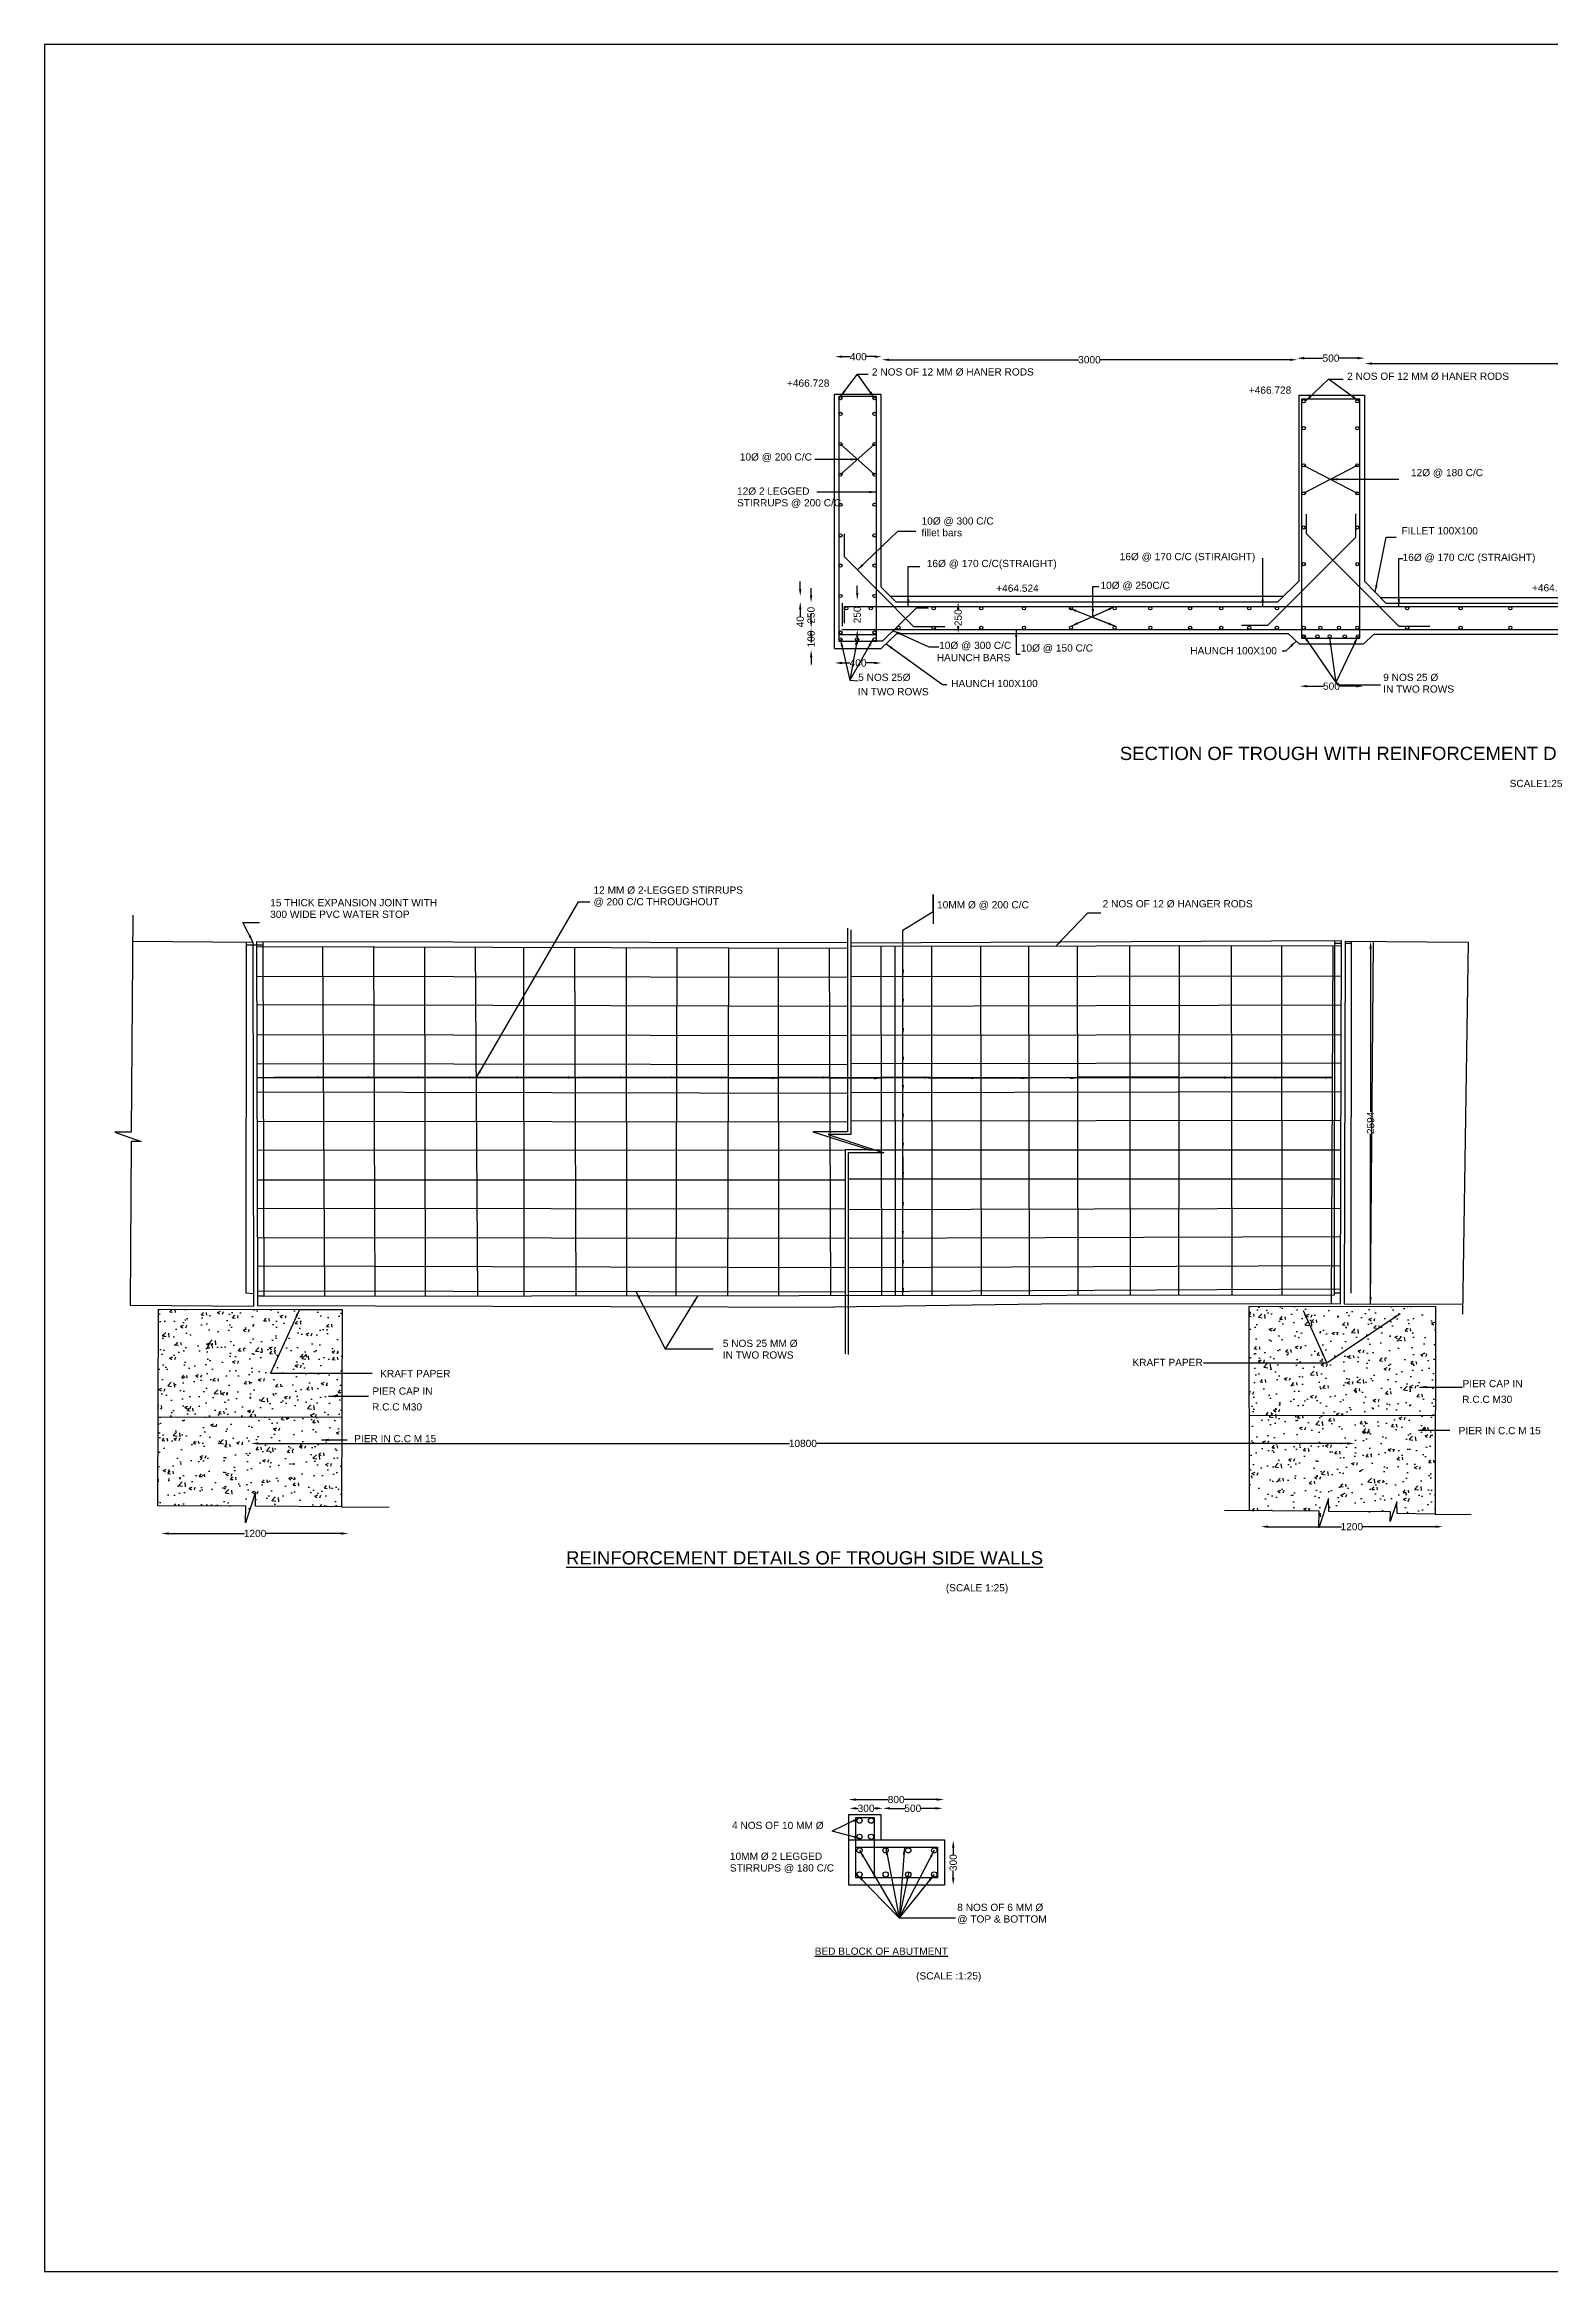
# Model space of a CAD drawing. Header units: millimetres. Extents: x 2517105 to 2675235, y 44338908 to 44431178.
# Drawn here: x 2517105 to 2579494, y 44338908 to 44431178 of the extents above; entities that cross this region are included whole.
import ezdxf

# ---------------------------------------------------------------- set-up
doc = ezdxf.new("R2010")
doc.units = ezdxf.units.MM
doc.header["$MEASUREMENT"] = 0
for name, color, linetype in [('DIMENSION', 7, 'Continuous'), ('DRAWING', 2, 'Continuous'), ('TEXT', 7, 'Continuous')]:
    doc.layers.add(name, color=color, linetype=linetype)
doc.styles.get("Standard").update_dxf_attribs({"font": 'arial.ttf', "height": 300})
doc.dimstyles.get("Standard").update_dxf_attribs({"dimtxt": 300, "dimasz": 300, "dimexe": 0.18, "dimexo": 0.0625, "dimgap": 0.09, "dimtad": 0, "dimdec": 0, "dimzin": 0, "dimdsep": 46, "dimtxsty": 'Standard', "dimcen": 0.09, "dimse1": 1, "dimse2": 1, "dimadec": 0, "dimazin": 0, "dimtfac": 1, "dimtdec": 0, "dimtofl": 0, "dimtmove": 0, "dimatfit": 3, "dimfxl": 1, "dimtolj": 1, "dimtzin": 0, "dimarcsym": 0})
pattern_1 = [(49.6373946, (-7756472.2, -116157784.4), (1297.620561, -121.8068394), [135.76302, -1493.393216]), (354.6373946, (-7756472.2, -116157784.4), (-242.541938, 1363.160592), [108.610416, -1194.714573]), (100.0887946, (-7756364.1, -116157794.5), (1055.079582, 1241.35292), [115.380809, -1269.188938]), (45.8215946, (-7756470, -116157422.3), (1929.95671, -311.838349), [203.64453, -2240.089824]), (96.2729946, (-7756309, -116157448.3), (1703.02726, 1752.57974), [173.071219, -1903.783102]), (350.8215946, (-7756470, -116157422.3), (1703.02589, 1752.58107), [162.915624, -1792.07186]), (20.6373946, (-7756289.5, -116157514), (1075.871387, -735.6335935), [135.76302, -1493.393216]), (325.6373946, (-7756289.5, -116157514), (448.741411, 1309.833783), [108.610416, -1194.714573]), (71.0887946, (-7756199.8, -116157575.3), (1524.613233, 574.198996), [115.380809, -1269.188938]), (37.1373946, (-7756472.2, -116157784.35), (25.8246048, 602.4442947), [0, -1180.233184, 0, -1212.8163088, 0, -1199.240007]), (7.1373946, (-7756472.2, -116157784.35), (480.7103327, 710.9256723), [0, -691.4863134, 0, -1153.0805802, 0, -457.0688328]), (327.1373946, (-7756875.88, -116157781.8), (966.033541, -46.9428287), [0, -452.5433988, 0, -1411.9354043, 0, -1873.529671]), (317.1373946, (-7757056.9, -116157780.65), (1056.793856, 174.522848), [0, -588.3064184, 0, -937.6699223, 0, -1330.4775925])]

# ---------------------------------------------------------------- blocks, each defined once
blk = doc.blocks.new('*D53')
at = {"layer": 'Defpoints', "color": 0, "transparency": 16777216}
for p in [(2549848, 44418245), (2549848, 44418229), (2551792, 44418229)]:
    blk.add_point(p, dxfattribs=at)
at = {"layer": 'DIMENSION', "color": 0, "lineweight": -2, "transparency": 16777216}
for p, q in [((2550148, 44418245), (2550483, 44418245)), ((2551492, 44418245), (2551157, 44418245))]:
    blk.add_line(p, q, dxfattribs=at)
at = {"layer": 'DIMENSION', "color": 0, "transparency": 16777216}
for points in [[(2550148, 44418295), (2550148, 44418195), (2549848, 44418245)], [(2551492, 44418295), (2551492, 44418195), (2551792, 44418245)]]:
    blk.add_solid(points, dxfattribs=at)
at = {"layer": 'DIMENSION', "color": 0, "transparency": 16777216, "insert": (2550820, 44418245), "char_height": 300, "attachment_point": 5}
blk.add_mtext('\\A1;400', dxfattribs=at)
blk = doc.blocks.new('*D54')
at = {"layer": 'Defpoints', "color": 0, "transparency": 16777216}
for p in [(2551792, 44418229), (2568998, 44418229), (2568998, 44418117)]:
    blk.add_point(p, dxfattribs=at)
at = {"layer": 'DIMENSION', "color": 0, "lineweight": -2, "transparency": 16777216}
for p, q in [((2552092, 44418117), (2559948, 44418117)), ((2568698, 44418117), (2560842, 44418117))]:
    blk.add_line(p, q, dxfattribs=at)
at = {"layer": 'DIMENSION', "color": 0, "transparency": 16777216}
for points in [[(2552092, 44418167), (2552092, 44418067), (2551792, 44418117)], [(2568698, 44418167), (2568698, 44418067), (2568998, 44418117)]]:
    blk.add_solid(points, dxfattribs=at)
at = {"layer": 'DIMENSION', "color": 0, "transparency": 16777216, "insert": (2560395, 44418117), "char_height": 300, "attachment_point": 5}
blk.add_mtext('\\A1;3000', dxfattribs=at)
blk = doc.blocks.new('*D55')
at = {"layer": 'Defpoints', "color": 0, "transparency": 16777216}
for p in [(2568998, 44418117), (2571803, 44418183), (2571803, 44418117)]:
    blk.add_point(p, dxfattribs=at)
at = {"layer": 'DIMENSION', "color": 0, "lineweight": -2, "transparency": 16777216}
for p, q in [((2569298, 44418183), (2570070, 44418183)), ((2571503, 44418183), (2570732, 44418183))]:
    blk.add_line(p, q, dxfattribs=at)
at = {"layer": 'DIMENSION', "color": 0, "transparency": 16777216}
for points in [[(2569298, 44418233), (2569298, 44418133), (2568998, 44418183)], [(2571503, 44418233), (2571503, 44418133), (2571803, 44418183)]]:
    blk.add_solid(points, dxfattribs=at)
at = {"layer": 'DIMENSION', "color": 0, "transparency": 16777216, "insert": (2570401, 44418183), "char_height": 300, "attachment_point": 5}
blk.add_mtext('\\A1;500', dxfattribs=at)
blk = doc.blocks.new('*D56')
at = {"layer": 'Defpoints', "color": 0, "transparency": 16777216}
for p in [(2571803, 44418183), (2590471, 44417972), (2590471, 44417959)]:
    blk.add_point(p, dxfattribs=at)
at = {"layer": 'DIMENSION', "color": 0, "lineweight": -2, "transparency": 16777216}
for p, q in [((2572103, 44417959), (2580690, 44417959)), ((2590171, 44417959), (2581585, 44417959))]:
    blk.add_line(p, q, dxfattribs=at)
at = {"layer": 'DIMENSION', "color": 0, "transparency": 16777216}
for points in [[(2572103, 44418009), (2572103, 44417909), (2571803, 44417959)], [(2590171, 44418009), (2590171, 44417909), (2590471, 44417959)]]:
    blk.add_solid(points, dxfattribs=at)
at = {"layer": 'DIMENSION', "color": 0, "transparency": 16777216, "insert": (2581137, 44417959), "char_height": 300, "attachment_point": 5}
blk.add_mtext('\\A1;3000', dxfattribs=at)
blk = doc.blocks.new('*D62')
at = {"layer": 'Defpoints', "color": 0, "transparency": 16777216}
for p in [(2571733, 44404591), (2569108, 44404459), (2571733, 44404459)]:
    blk.add_point(p, dxfattribs=at)
at = {"layer": 'DIMENSION', "color": 0, "lineweight": -2, "transparency": 16777216}
for p, q in [((2569408, 44404591), (2570090, 44404591)), ((2571433, 44404591), (2570752, 44404591))]:
    blk.add_line(p, q, dxfattribs=at)
at = {"layer": 'DIMENSION', "color": 0, "transparency": 16777216}
for points in [[(2569408, 44404641), (2569408, 44404541), (2569108, 44404591)], [(2571433, 44404641), (2571433, 44404541), (2571733, 44404591)]]:
    blk.add_solid(points, dxfattribs=at)
at = {"layer": 'DIMENSION', "color": 0, "transparency": 16777216, "insert": (2570421, 44404591), "char_height": 300, "attachment_point": 5}
blk.add_mtext('\\A1;500', dxfattribs=at)
blk = doc.blocks.new('*D63')
at = {"layer": 'Defpoints', "color": 0, "transparency": 16777216}
for p in [(2554956, 44408082), (2554956, 44408082), (2554956, 44406775)]:
    blk.add_point(p, dxfattribs=at)
at = {"layer": 'DIMENSION', "color": 0, "lineweight": -2, "transparency": 16777216}
for p, q in [((2554956, 44407782), (2554956, 44407762)), ((2554956, 44407075), (2554956, 44407095))]:
    blk.add_line(p, q, dxfattribs=at)
at = {"layer": 'DIMENSION', "color": 0, "transparency": 16777216}
for points in [[(2554906, 44407782), (2555006, 44407782), (2554956, 44408082)], [(2554906, 44407075), (2555006, 44407075), (2554956, 44406775)]]:
    blk.add_solid(points, dxfattribs=at)
at = {"layer": 'DIMENSION', "color": 0, "transparency": 16777216, "insert": (2554956, 44407429), "char_height": 300, "attachment_point": 5, "rotation": 90}
blk.add_mtext('\\A1;250', dxfattribs=at)
blk = doc.blocks.new('*D64')
at = {"layer": 'Defpoints', "color": 0, "transparency": 16777216}
for p in [(2549844, 44405553), (2549844, 44405547), (2551776, 44405547)]:
    blk.add_point(p, dxfattribs=at)
at = {"layer": 'DIMENSION', "color": 0, "lineweight": -2, "transparency": 16777216}
for p, q in [((2550144, 44405553), (2550473, 44405553)), ((2551476, 44405553), (2551147, 44405553))]:
    blk.add_line(p, q, dxfattribs=at)
at = {"layer": 'DIMENSION', "color": 0, "transparency": 16777216}
for points in [[(2550144, 44405603), (2550144, 44405503), (2549844, 44405553)], [(2551476, 44405603), (2551476, 44405503), (2551776, 44405553)]]:
    blk.add_solid(points, dxfattribs=at)
at = {"layer": 'DIMENSION', "color": 0, "transparency": 16777216, "insert": (2550810, 44405553), "char_height": 300, "attachment_point": 5}
blk.add_mtext('\\A1;400', dxfattribs=at)
blk = doc.blocks.new('*D65')
at = {"layer": 'Defpoints', "color": 0, "transparency": 16777216}
for p in [(2550774, 44408155), (2550790, 44408155), (2550790, 44406940)]:
    blk.add_point(p, dxfattribs=at)
at = {"layer": 'DIMENSION', "color": 0, "lineweight": -2, "transparency": 16777216}
for p, q in [((2550774, 44408455), (2550774, 44408755)), ((2550774, 44406640), (2550774, 44406340))]:
    blk.add_line(p, q, dxfattribs=at)
at = {"layer": 'DIMENSION', "color": 0, "transparency": 16777216}
for points in [[(2550724, 44408455), (2550824, 44408455), (2550774, 44408155)], [(2550724, 44406640), (2550824, 44406640), (2550774, 44406940)]]:
    blk.add_solid(points, dxfattribs=at)
at = {"layer": 'DIMENSION', "color": 0, "transparency": 16777216, "insert": (2550774, 44407548), "char_height": 300, "attachment_point": 5, "rotation": 90}
blk.add_mtext('\\A1;250', dxfattribs=at)
blk = doc.blocks.new('*D66')
at = {"layer": 'Defpoints', "color": 0, "transparency": 16777216}
for p in [(2548865, 44407004), (2548865, 44406090), (2548865, 44406090)]:
    blk.add_point(p, dxfattribs=at)
at = {"layer": 'DIMENSION', "color": 0, "lineweight": -2, "transparency": 16777216}
for p, q in [((2548865, 44407304), (2548865, 44407604)), ((2548865, 44405790), (2548865, 44405490))]:
    blk.add_line(p, q, dxfattribs=at)
at = {"layer": 'DIMENSION', "color": 0, "transparency": 16777216}
for points in [[(2548815, 44407304), (2548915, 44407304), (2548865, 44407004)], [(2548815, 44405790), (2548915, 44405790), (2548865, 44406090)]]:
    blk.add_solid(points, dxfattribs=at)
at = {"layer": 'DIMENSION', "color": 0, "transparency": 16777216, "insert": (2548865, 44406547), "char_height": 300, "attachment_point": 5, "rotation": 90}
blk.add_mtext('\\A1;100', dxfattribs=at)
blk = doc.blocks.new('*D67')
at = {"layer": 'Defpoints', "color": 0, "transparency": 16777216}
for p in [(2548861, 44408060), (2548865, 44408060), (2548865, 44407004)]:
    blk.add_point(p, dxfattribs=at)
at = {"layer": 'DIMENSION', "color": 0, "lineweight": -2, "transparency": 16777216}
for p, q in [((2548861, 44408360), (2548861, 44408660)), ((2548861, 44406704), (2548861, 44406404))]:
    blk.add_line(p, q, dxfattribs=at)
at = {"layer": 'DIMENSION', "color": 0, "transparency": 16777216}
for points in [[(2548811, 44408360), (2548911, 44408360), (2548861, 44408060)], [(2548811, 44406704), (2548911, 44406704), (2548861, 44407004)]]:
    blk.add_solid(points, dxfattribs=at)
at = {"layer": 'DIMENSION', "color": 0, "transparency": 16777216, "insert": (2548861, 44407532), "char_height": 300, "attachment_point": 5, "rotation": 90}
blk.add_mtext('\\A1;250', dxfattribs=at)
blk = doc.blocks.new('*D68')
at = {"layer": 'Defpoints', "color": 0, "transparency": 16777216}
for p in [(2548413, 44408324), (2548413, 44408083), (2548413, 44408083)]:
    blk.add_point(p, dxfattribs=at)
at = {"layer": 'DIMENSION', "color": 0, "lineweight": -2, "transparency": 16777216}
for p, q in [((2548413, 44408624), (2548413, 44408924)), ((2548413, 44407783), (2548413, 44407483))]:
    blk.add_line(p, q, dxfattribs=at)
at = {"layer": 'DIMENSION', "color": 0, "transparency": 16777216}
for points in [[(2548363, 44408624), (2548463, 44408624), (2548413, 44408324)], [(2548363, 44407783), (2548463, 44407783), (2548413, 44408083)]]:
    blk.add_solid(points, dxfattribs=at)
at = {"layer": 'DIMENSION', "color": 0, "transparency": 16777216, "insert": (2548413, 44407263), "char_height": 300, "attachment_point": 5, "rotation": 90}
blk.add_mtext('\\A1;40', dxfattribs=at)
blk = doc.blocks.new('*D69')
at = {"layer": 'Defpoints', "color": 0, "transparency": 16777216}
for p in [(2572158, 44394015), (2572042, 44378984), (2572042, 44378984)]:
    blk.add_point(p, dxfattribs=at)
at = {"layer": 'DIMENSION', "color": 0, "lineweight": -2, "transparency": 16777216}
for p, q in [((2572042, 44393715), (2572042, 44386949)), ((2572042, 44379284), (2572042, 44386049))]:
    blk.add_line(p, q, dxfattribs=at)
at = {"layer": 'DIMENSION', "color": 0, "transparency": 16777216}
for points in [[(2571992, 44393715), (2572092, 44393715), (2572042, 44394015)], [(2571992, 44379284), (2572092, 44379284), (2572042, 44378984)]]:
    blk.add_solid(points, dxfattribs=at)
at = {"layer": 'DIMENSION', "color": 0, "transparency": 16777216, "insert": (2572042, 44386499), "char_height": 300, "attachment_point": 5, "rotation": 90}
blk.add_mtext('\\A1;2594', dxfattribs=at)
blk = doc.blocks.new('*D70')
at = {"layer": 'Defpoints', "color": 0, "transparency": 16777216}
for p in [(2521959, 44369538), (2529693, 44369538), (2521959, 44369485)]:
    blk.add_point(p, dxfattribs=at)
at = {"layer": 'DIMENSION', "color": 0, "lineweight": -2, "transparency": 16777216}
for p, q in [((2522259, 44369485), (2525393, 44369485)), ((2529393, 44369485), (2526260, 44369485))]:
    blk.add_line(p, q, dxfattribs=at)
at = {"layer": 'DIMENSION', "color": 0, "transparency": 16777216}
for points in [[(2522259, 44369535), (2522259, 44369435), (2521959, 44369485)], [(2529393, 44369535), (2529393, 44369435), (2529693, 44369485)]]:
    blk.add_solid(points, dxfattribs=at)
at = {"layer": 'DIMENSION', "color": 0, "transparency": 16777216, "insert": (2525826, 44369485), "char_height": 300, "attachment_point": 5}
blk.add_mtext('\\A1;1200', dxfattribs=at)
blk = doc.blocks.new('*D71')
at = {"layer": 'Defpoints', "color": 0, "transparency": 16777216}
for p in [(2571374, 44373215), (2571374, 44373210), (2525668, 44372874)]:
    blk.add_point(p, dxfattribs=at)
at = {"layer": 'DIMENSION', "color": 0, "lineweight": -2, "transparency": 16777216}
for p, q in [((2525968, 44373215), (2547971, 44373215)), ((2571074, 44373215), (2549071, 44373215))]:
    blk.add_line(p, q, dxfattribs=at)
at = {"layer": 'DIMENSION', "color": 0, "transparency": 16777216}
for points in [[(2525968, 44373265), (2525968, 44373165), (2525668, 44373215)], [(2571074, 44373265), (2571074, 44373165), (2571374, 44373215)]]:
    blk.add_solid(points, dxfattribs=at)
at = {"layer": 'DIMENSION', "color": 0, "transparency": 16777216, "insert": (2548521, 44373215), "char_height": 300, "attachment_point": 5}
blk.add_mtext('\\A1;10800', dxfattribs=at)
blk = doc.blocks.new('*D72')
at = {"layer": 'Defpoints', "color": 0, "transparency": 16777216}
for p in [(2567492, 44369745), (2575036, 44369767), (2575036, 44369745)]:
    blk.add_point(p, dxfattribs=at)
at = {"layer": 'DIMENSION', "color": 0, "lineweight": -2, "transparency": 16777216}
for p, q in [((2567792, 44369767), (2570830, 44369767)), ((2574736, 44369767), (2571697, 44369767))]:
    blk.add_line(p, q, dxfattribs=at)
at = {"layer": 'DIMENSION', "color": 0, "transparency": 16777216}
for points in [[(2567792, 44369817), (2567792, 44369717), (2567492, 44369767)], [(2574736, 44369817), (2574736, 44369717), (2575036, 44369767)]]:
    blk.add_solid(points, dxfattribs=at)
at = {"layer": 'DIMENSION', "color": 0, "transparency": 16777216, "insert": (2571264, 44369767), "char_height": 300, "attachment_point": 5}
blk.add_mtext('\\A1;1200', dxfattribs=at)
blk = doc.blocks.new('*D79')
at = {"layer": 'Defpoints', "color": 0, "transparency": 16777216}
for p in [(2550406, 44358441), (2554369, 44358460), (2554369, 44358441)]:
    blk.add_point(p, dxfattribs=at)
at = {"layer": 'DIMENSION', "color": 0, "lineweight": -2, "transparency": 16777216}
for p, q in [((2550706, 44358460), (2552056, 44358460)), ((2554069, 44358460), (2552719, 44358460))]:
    blk.add_line(p, q, dxfattribs=at)
at = {"layer": 'DIMENSION', "color": 0, "transparency": 16777216}
for points in [[(2550706, 44358510), (2550706, 44358410), (2550406, 44358460)], [(2554069, 44358510), (2554069, 44358410), (2554369, 44358460)]]:
    blk.add_solid(points, dxfattribs=at)
at = {"layer": 'DIMENSION', "color": 0, "transparency": 16777216, "insert": (2552387, 44358460), "char_height": 300, "attachment_point": 5}
blk.add_mtext('\\A1;800', dxfattribs=at)
blk = doc.blocks.new('*D80')
at = {"layer": 'Defpoints', "color": 0, "transparency": 16777216}
for p in [(2551838, 44358088), (2554313, 44358097), (2554313, 44358088)]:
    blk.add_point(p, dxfattribs=at)
at = {"layer": 'DIMENSION', "color": 0, "lineweight": -2, "transparency": 16777216}
for p, q in [((2552138, 44358097), (2552745, 44358097)), ((2554013, 44358097), (2553407, 44358097))]:
    blk.add_line(p, q, dxfattribs=at)
at = {"layer": 'DIMENSION', "color": 0, "transparency": 16777216}
for points in [[(2552138, 44358147), (2552138, 44358047), (2551838, 44358097)], [(2554013, 44358147), (2554013, 44358047), (2554313, 44358097)]]:
    blk.add_solid(points, dxfattribs=at)
at = {"layer": 'DIMENSION', "color": 0, "transparency": 16777216, "insert": (2553076, 44358097), "char_height": 300, "attachment_point": 5}
blk.add_mtext('\\A1;500', dxfattribs=at)
blk = doc.blocks.new('*D81')
at = {"layer": 'Defpoints', "color": 0, "transparency": 16777216}
for p in [(2550443, 44358097), (2550443, 44358097), (2551838, 44358097)]:
    blk.add_point(p, dxfattribs=at)
at = {"layer": 'DIMENSION', "color": 0, "lineweight": -2, "transparency": 16777216}
for p, q in [((2550743, 44358097), (2550810, 44358097)), ((2551538, 44358097), (2551472, 44358097))]:
    blk.add_line(p, q, dxfattribs=at)
at = {"layer": 'DIMENSION', "color": 0, "transparency": 16777216}
for points in [[(2550743, 44358147), (2550743, 44358047), (2550443, 44358097)], [(2551538, 44358147), (2551538, 44358047), (2551838, 44358097)]]:
    blk.add_solid(points, dxfattribs=at)
at = {"layer": 'DIMENSION', "color": 0, "transparency": 16777216, "insert": (2551141, 44358097), "char_height": 300, "attachment_point": 5}
blk.add_mtext('\\A1;300', dxfattribs=at)
blk = doc.blocks.new('*D82')
at = {"layer": 'Defpoints', "color": 0, "transparency": 16777216}
for p in [(2554733, 44356774), (2554750, 44356774), (2554733, 44354921)]:
    blk.add_point(p, dxfattribs=at)
at = {"layer": 'DIMENSION', "color": 0, "lineweight": -2, "transparency": 16777216}
for p, q in [((2554750, 44356474), (2554750, 44356178)), ((2554750, 44355221), (2554750, 44355516))]:
    blk.add_line(p, q, dxfattribs=at)
at = {"layer": 'DIMENSION', "color": 0, "transparency": 16777216}
for points in [[(2554700, 44356474), (2554800, 44356474), (2554750, 44356774)], [(2554700, 44355221), (2554800, 44355221), (2554750, 44354921)]]:
    blk.add_solid(points, dxfattribs=at)
at = {"layer": 'DIMENSION', "color": 0, "transparency": 16777216, "insert": (2554750, 44355847), "char_height": 300, "attachment_point": 5, "rotation": 90}
blk.add_mtext('\\A1;300', dxfattribs=at)

msp = doc.modelspace()

# ---------------------------------------------------------------- hatches: boundary and pattern name
at = {"layer": 'DRAWING'}
h = msp.add_hatch(dxfattribs=at)
h.set_pattern_fill('AR-CONC', color=0, scale=181.01736, angle=-0.362605, style=0)
h.set_pattern_definition(pattern_1)
h.paths.add_polyline_path([(2529417.8, 44374300.6), (2529430.5, 44378769.8), (2527669.1, 44378770.9), (2521826.8, 44378774.3), (2521814.4, 44374322.2)])
h.paths.add_polyline_path([(2521814.4, 44374322.2), (2521804.2, 44370626.6), (2525437.1, 44370616.6), (2525432.8, 44369925.1), (2525842.7, 44371202.3), (2525839, 44370611), (2529407.3, 44370588.4), (2529417.8, 44374300.6)])
h = msp.add_hatch(dxfattribs=at)
h.set_pattern_fill('AR-CONC', color=0, scale=181.01736, angle=-0.362605, style=0)
h.set_pattern_definition(pattern_1)
h.paths.add_polyline_path([(2574723.5, 44374378.4), (2574727.4, 44378889), (2567013.8, 44378903.6), (2567019.1, 44374385.1)])
h.paths.add_polyline_path([(2567019.1, 44374385.1), (2567023.8, 44370431), (2569915.9, 44370407.8), (2569899.9, 44369725.9), (2570303.2, 44370938.1), (2570305.6, 44370393.7), (2572862.5, 44370380.6), (2572857, 44369977.8), (2573133, 44370796.4), (2573138.7, 44370310.1), (2574719.9, 44370292.1), (2574723.5, 44374378.4)])

# ---------------------------------------------------------------- linework, layer by layer
at = {"layer": 'DIMENSION', "color": 0}
msp.add_lwpolyline([(2675234.7, 44431177.6), (2517104.5, 44431177.6), (2517104.5, 44338908.3), (2675234.7, 44338908.3)], close=True, dxfattribs=at)
at = {"layer": 'DRAWING', "color": 0}
for points in [[(2549838.9, 44406155.3), (2549838.9, 44416685.5), (2551746.8, 44416685.5), (2551746.8, 44408705.8), (2552376.6, 44408082.1), (2568198.2, 44408082.1), (2569078.6, 44408951.3), (2569078.6, 44416648.5), (2571784.5, 44416648.5), (2571784.5, 44408939.4), (2572669.7, 44408031.2), (2580931.5, 44408031.2)], [(2551493.6, 44414624.9), (2550079.6, 44413356.6)], [(2550079.6, 44414624.9), (2551493.6, 44413356.6)], [(2571490.6, 44413740.7), (2569272.8, 44412584.3)], [(2569272.8, 44413740.7), (2571490.6, 44412584.3)], [(2566688.7, 44407126.8), (2567785.7, 44407126.8), (2571432.3, 44410765.1), (2571432.3, 44411729.9)], [(2569373.9, 44411721.6), (2569373.9, 44410921.4), (2573210.1, 44407079.2), (2574501, 44407079.2)], [(2550228.5, 44410909.1), (2550228.5, 44409967.9), (2553105.7, 44407068.4), (2554409.3, 44407068.4)], [(2552135.6, 44408320.7), (2568435.9, 44408316.7)], [(2572437.9, 44408269), (2580931.5, 44408269)], [(2550155.6, 44408052.2), (2550155.6, 44407081.5)], [(2550252.2, 44407200.2), (2550252.2, 44407896.7), (2580931.5, 44407896.7)], [(2553715.5, 44407830.9), (2553215.2, 44407830.9), (2551826.5, 44406450.5), (2551570.5, 44406450.5)], [(2549838.9, 44406155.3), (2551769, 44406155.3), (2552412.1, 44406775.5), (2568634.1, 44406775.5), (2569081, 44406346.2), (2571751.3, 44406346.2), (2572188.2, 44406746.8), (2580931.5, 44406746.8)], [(2550005.4, 44406731), (2551570.5, 44406731)], [(2550136.8, 44406940.4), (2580931.5, 44406940.4)], [(2552669.9, 44379353.7), (2552669.9, 44394485.3), (2553916.4, 44395262), (2553916.4, 44395957.6), (2553916.4, 44395262), (2553916.4, 44394742.8)], [(2520756.1, 44395103.3), (2520699.2, 44386111.7), (2520015.1, 44386116), (2521108, 44385727.2), (2520689.5, 44385729.8), (2520646.5, 44378941.8), (2525777.3, 44378909.4), (2525742.5, 44393975.4), (2520749.2, 44394007)], [(2550377, 44394570.2), (2550377, 44386124.7), (2548933.8, 44386124.7), (2551291, 44385376.3), (2550268, 44385376.3), (2550268, 44376923.9)], [(2550515.2, 44394500.6), (2550515.2, 44386011.3), (2549575.7, 44386011.3), (2551881.6, 44385254), (2550401.2, 44385254), (2550401.2, 44376903.6)], [(2525776.1, 44379417.5), (2525459.3, 44379437.2), (2525471.3, 44393977.1)], [(2525471.2, 44393877.8), (2526144.3, 44393879.9)], [(2525883.5, 44394003.9), (2525923.2, 44379324.8)], [(2550377, 44393963.8), (2525883.5, 44394003.9)], [(2525884.1, 44393801.2), (2550377, 44393739.9)], [(2526143.9, 44394003.5), (2526190.3, 44379317.3), (2525923.2, 44379316.2)], [(2526190.3, 44379317.3), (2570550, 44379378.3), (2570561.6, 44393834.5)], [(2528616.5, 44393794.4), (2528701.7, 44379320.8)], [(2530806.9, 44379323.7), (2530747.1, 44393789)], [(2532849.4, 44393783.8), (2532869.3, 44379326.5)], [(2535058.7, 44379329.5), (2534958.5, 44393778.5)], [(2536945.3, 44393773.2), (2536965.1, 44379332.3)], [(2539123.6, 44379335.2), (2539072.3, 44393767.9)], [(2541197.1, 44393762.6), (2541216.9, 44379338.1)], [(2543273.4, 44379341), (2543309.5, 44393757.2)], [(2545437.7, 44393752), (2545398.8, 44379343.9)], [(2547529.6, 44379346.3), (2547518, 44393747.7)], [(2549606.3, 44393742.5), (2549672.7, 44379361.4)], [(2550515.2, 44393963.6), (2570817.4, 44394048.2), (2570779.2, 44379454)], [(2570816.8, 44393833.9), (2550515.2, 44393801)], [(2551755.5, 44393802.6), (2551777.7, 44379364.7)], [(2552365.7, 44379366), (2552342.3, 44393804)], [(2553846.2, 44393805.8), (2553868.4, 44379367.8)], [(2555922.6, 44379371.1), (2555899.2, 44393809.3)], [(2557875.2, 44393812.7), (2557897.4, 44379374.3)], [(2559922.3, 44379377.5), (2559898.9, 44393816)], [(2562056.7, 44393819.5), (2562079, 44379380.8)], [(2564102.4, 44379383.9), (2564102.4, 44379383.9), (2564127.6, 44393822.9)], [(2566270.5, 44393826.2), (2566292.8, 44379387.2)], [(2568385, 44379390.6), (2568361.6, 44393829.8)], [(2570479.7, 44393833.3), (2570414.9, 44378991.8)], [(2570561.6, 44393834.5), (2570561.8, 44394047.1)], [(2570561.7, 44393940.8), (2570817.1, 44393940.2)], [(2575860.3, 44378966.6), (2570959.2, 44378988.8), (2571002.9, 44394023.5)], [(2571002.7, 44393939.6), (2571235.6, 44393939.5)], [(2571002.9, 44394023.5), (2576086.7, 44393984.3), (2576086.7, 44393984.3), (2575854.3, 44378566.2)], [(2571235.6, 44394021.7), (2571225.1, 44379435.8)], [(2572041.7, 44378983.9), (2572157.7, 44394014.6)], [(2570813.5, 44392582.7), (2550515.2, 44392549.9)], [(2525887.4, 44392576.4), (2550377, 44392538.6)], [(2550377, 44391318.2), (2525890.6, 44391391.7)], [(2550515.2, 44391338.2), (2570810.4, 44391392.9)], [(2525893.9, 44390158.6), (2550377, 44390114.9)], [(2550515.2, 44390128.2), (2570807.2, 44390163.1)], [(2550377, 44388903.2), (2525897.2, 44388943)], [(2570804.1, 44388977), (2550515.2, 44388944.1)], [(2525898.7, 44388382.8), (2570455.9, 44388374.7)], [(2550377, 44387721.5), (2525900.4, 44387773.2)], [(2550515.2, 44387761.3), (2570801, 44387804.9)], [(2525903.6, 44386572.9), (2550377, 44386543.2)], [(2570797.9, 44386602.5), (2550515.2, 44386569.6)], [(2550268, 44385361.9), (2525906.9, 44385357.9)], [(2551209.2, 44385376.3), (2570794.7, 44385385.3)], [(2525910.2, 44384131.9), (2550268, 44384136.8)], [(2570791.5, 44384166.5), (2550401.2, 44384169)], [(2550268, 44382923.1), (2525913.4, 44382953.8)], [(2550401.2, 44382912.4), (2570788.4, 44382969.6)], [(2525916.6, 44381755.2), (2550268, 44381716.1)], [(2570785.3, 44381782.9), (2550401.2, 44381709.8)], [(2550401.2, 44380499.2), (2570782.1, 44380593.5)], [(2550268, 44380489), (2525919.8, 44380566.5)], [(2521804.2, 44370626.6), (2521826.8, 44378774.3)], [(2521826.8, 44378774.3), (2527669.1, 44378770.9), (2529430.5, 44378769.8), (2529407.3, 44370588.4), (2531387, 44370572.1), (2531387, 44370572.1)], [(2525923.2, 44379316.2), (2525920.6, 44378932.9), (2545407, 44378871.7), (2549790.4, 44378857.9)], [(2525922.6, 44379535.4), (2550268, 44379496.2)], [(2525923.2, 44379324.8), (2525923.2, 44379316.2)], [(2570550, 44379455.4), (2570779.2, 44379454), (2570776.4, 44378991.6), (2559359.3, 44378997.7), (2549790.4, 44378857.9)], [(2570779.5, 44379601.9), (2550401.2, 44379498.6)], [(2567013.8, 44378903.6), (2574727.4, 44378889), (2574719.9, 44370292.1), (2576203.1, 44370266)], [(2567023.8, 44370431), (2567013.8, 44378903.6)], [(2521814.4, 44374322.2), (2529417.8, 44374300.6)], [(2567019.1, 44374385.1), (2574723.5, 44374378.4)], [(2529407.3, 44370588.4), (2525839, 44370611), (2525842.7, 44371202.3), (2525432.8, 44369925.1), (2525437.1, 44370616.6), (2521804.2, 44370626.6)], [(2574719.9, 44370292.1), (2573138.7, 44370310.1), (2573133, 44370796.4), (2572857, 44369977.8), (2572862.5, 44370380.6), (2570305.6, 44370393.7), (2570303.2, 44370938.1), (2569899.9, 44369725.9), (2569915.9, 44370407.8), (2565992.4, 44370439.3)], [(2550420.1, 44356795), (2550420.1, 44357841.4), (2551751.7, 44357841.4), (2551751.7, 44356795)], [(2550721.2, 44356493.9), (2550721.2, 44357720.4), (2551481.8, 44357720.4), (2551481.8, 44355216.5)]]:
    msp.add_lwpolyline(points, dxfattribs=at)
for points in [[(2550005.4, 44406450.5), (2551570.5, 44406450.5), (2551570.5, 44416598.7), (2550005.4, 44416598.7)], [(2569178.6, 44406578.4), (2571603.3, 44406578.4), (2571603.3, 44416490.6), (2569178.6, 44416490.6)], [(2550420.1, 44356795), (2554395.9, 44356795), (2554395.9, 44354915.4), (2550420.1, 44354915.4)], [(2550721.2, 44356493.9), (2554094.8, 44356493.9), (2554094.8, 44355216.5), (2550721.2, 44355216.5)]]:
    msp.add_lwpolyline(points, close=True, dxfattribs=at)
for centre, radius in [((2550079.6, 44416526.2), 66.8), ((2551493.6, 44416526.2), 66.8), ((2550079.6, 44415871.9), 66.8), ((2551493.6, 44415871.9), 66.8), ((2569272.8, 44416399.5), 66.8), ((2571490.6, 44416399.5), 66.8), ((2569272.8, 44415279.7), 66.8), ((2571490.6, 44415279.7), 66.8), ((2550079.6, 44414624.9), 66.8), ((2551493.6, 44414624.9), 66.8), ((2569272.8, 44413740.7), 66.8), ((2571490.6, 44413740.7), 66.8), ((2550079.6, 44413356.6), 66.8), ((2551493.6, 44413356.6), 66.8), ((2550079.6, 44412112.7), 66.8), ((2551493.6, 44412112.7), 66.8), ((2569272.8, 44412584.3), 66.8), ((2571490.6, 44412584.3), 66.8), ((2569272.8, 44411167), 66.8), ((2571490.6, 44411167), 66.8), ((2550079.6, 44410837.9), 66.8), ((2551493.6, 44410837.9), 66.8), ((2550079.6, 44409590.6), 66.8), ((2551493.6, 44409590.6), 66.8), ((2569272.8, 44409647.6), 66.8), ((2571490.6, 44409647.6), 66.8), ((2550079.6, 44408330), 66.8), ((2551493.6, 44408330), 66.8), ((2550324.3, 44407822.1), 66.8), ((2551337.6, 44407822.1), 66.8), ((2553946, 44407822.1), 66.8), ((2555910.9, 44407822.1), 66.8), ((2557684.5, 44407822.1), 66.8), ((2559630.7, 44407822.1), 66.8), ((2561439.7, 44407822.1), 66.8), ((2562914.8, 44407822.1), 66.8), ((2564567.8, 44407822.1), 66.8), ((2565852.8, 44407822.1), 66.8), ((2567014.2, 44407822.1), 66.8), ((2568162, 44407822.1), 66.8), ((2573558.3, 44407822.1), 66.8), ((2575769.4, 44407822.1), 66.8), ((2577833.3, 44407822.1), 66.8), ((2550079.6, 44406815.5), 66.8), ((2550079.6, 44406530.1), 66.8), ((2550767.4, 44406530.1), 66.8), ((2551493.6, 44406815.5), 66.8), ((2551493.6, 44406530.1), 66.8), ((2552485.6, 44407012.5), 66.8), ((2553946, 44407012.5), 66.8), ((2555910.9, 44407012.5), 66.8), ((2557684.5, 44407012.5), 66.8), ((2559630.7, 44407012.5), 66.8), ((2561439.7, 44407012.5), 66.8), ((2562914.8, 44407012.5), 66.8), ((2564567.8, 44407012.5), 66.8), ((2565852.8, 44407012.5), 66.8), ((2567014.2, 44407012.5), 66.8), ((2568162, 44407012.5), 66.8), ((2569272.8, 44407012.5), 66.8), ((2569280.5, 44406656.2), 66.8), ((2569838.4, 44406656.2), 66.8), ((2569958.5, 44407012.5), 66.8), ((2570345.5, 44406656.2), 66.8), ((2570732.2, 44407012.5), 66.8), ((2570971.8, 44406656.2), 66.8), ((2571490.6, 44407012.5), 66.8), ((2571512.8, 44406656.2), 66.8), ((2573558.3, 44407012.5), 66.8), ((2575769.4, 44407012.5), 66.8), ((2577833.3, 44407012.5), 66.8), ((2550871, 44357588.6), 108.5), ((2551347.1, 44357588.6), 108.5), ((2550871, 44356917.9), 108.5), ((2551347.1, 44356917.9), 108.5), ((2550871, 44356357.7), 108.5), ((2551952.1, 44356357.7), 108.5), ((2552888.1, 44356357.7), 108.5), ((2553965, 44356357.7), 108.5), ((2550871, 44355355.2), 108.5), ((2551952.1, 44355355.2), 108.5), ((2552888.1, 44355355.2), 108.5), ((2553965, 44355355.2), 108.5)]:
    msp.add_circle(centre, radius, dxfattribs=at)

# ---------------------------------------------------------------- texts
at = {"layer": 'TEXT', "color": 0}
for s, height, p in [('2 NOS OF 12 MM Ø HANER RODS', 300, (2551382.9, 44417463.2)), ('2 NOS OF 12 MM Ø HANER RODS', 300, (2571072.2, 44417284.9)), ('+466.728', 300, (2547861.7, 44416999)), ('+466.728', 300, (2566996.8, 44416709.3)), ('10Ø @ 200 C/C', 300, (2545908.1, 44413941.1)), ('12Ø @ 180 C/C', 300, (2573715.4, 44413292.1)), ('STIRRUPS @ 200 C/C', 300, (2545792.5, 44412042.6)), ('12Ø 2 LEGGED', 300, (2545792.5, 44412524.6)), ('fillet bars', 300, (2553438.8, 44410803.9)), ('10Ø @ 300 C/C', 300, (2553438.8, 44411285.9)), ('FILLET 100X100', 300, (2573319.6, 44410883.1)), ('16Ø @ 170 C/C (STIRAIGHT)', 300, (2561648.1, 44409813)), ('16Ø @ 170 C/C(STRAIGHT)', 300, (2553654, 44409525.6)), ('16Ø @ 170 C/C (STRAIGHT)', 300, (2573368.7, 44409779.9)), ('+464.524', 300, (2556532.9, 44408502.2)), ('10Ø @ 250C/C', 300, (2560850.7, 44408618.2)), ('+464.524', 300, (2578728.4, 44408518.7)), ('10Ø @ 300 C/C', 300, (2554167.3, 44406133.5)), ('HAUNCH BARS', 300, (2554067.8, 44405627)), ('10Ø @ 150 C/C', 300, (2557552.8, 44406024.8)), ('HAUNCH 100X100', 300, (2564573.7, 44405911.2)), ('5 NOS 25Ø ', 300, (2550814.4, 44404809.4)), ('HAUNCH 100X100', 300, (2554666.2, 44404555)), ('9 NOS 25 Ø ', 300, (2572565.4, 44404806.6)), ('IN TWO ROWS ', 300, (2572565.4, 44404324.7)), ('IN TWO ROWS', 300, (2550801.1, 44404215.5)), ('SECTION OF TROUGH WITH REINFORCEMENT DETAILS', 550, (2561652.5, 44401532.5)), ('SCALE1:25', 300, (2577803.9, 44400411.2)), ('12 MM Ø 2-LEGGED STIRRUPS ', 300, (2539848.1, 44395994.5)), ('15 THICK EXPANSION JOINT WITH ', 300, (2526453.5, 44395472.3)), ('@ 200 C/C THROUGHOUT', 300, (2539848.1, 44395512.5)), ('10MM Ø @ 200 C/C', 300, (2554080.8, 44395385.1)), ('2 NOS OF 12 Ø HANGER RODS', 300, (2560940.9, 44395426.5)), ('300 WIDE PVC WATER STOP', 300, (2526453.5, 44394990.4)), ('5 NOS 25 MM Ø ', 300, (2545203.2, 44377212.4)), ('IN TWO ROWS', 300, (2545203.2, 44376730.5)), ('KRAFT PAPER', 300, (2531010, 44375958.7)), ('KRAFT PAPER', 300, (2562176.2, 44376422.5)), ('PIER CAP IN ', 300, (2530686.5, 44375235.1)), ('R.C.C M30', 300, (2575837.4, 44374893.3)), ('PIER CAP IN ', 300, (2575851.4, 44375546.6)), ('R.C.C M30', 300, (2530672.4, 44374581.9)), ('PIER IN C.C M 15', 300, (2529932.7, 44373264.2)), ('PIER IN C.C M 15', 300, (2575690.9, 44373597.8)), ('%%UREINFORCEMENT DETAILS OF TROUGH SIDE WALLS', 550, (2538709.6, 44368202)), ('(SCALE 1:25)', 300, (2554445, 44367086.5)), ('4 NOS OF 10 MM Ø', 300, (2545585.2, 44357239.7)), ('STIRRUPS @ 180 C/C', 300, (2545499, 44355479.8)), ('10MM Ø 2 LEGGED ', 300, (2545499, 44355961.7)), ('8 NOS OF 6 MM Ø', 300, (2554917.8, 44353844.4)), ('@ TOP & BOTTOM', 300, (2554917.8, 44353362.5)), ('%%UBED BLOCK OF ABUTMENT', 300, (2549012, 44352028.6)), ('(SCALE :1:25)', 300, (2553213.4, 44351006.5))]:
    msp.add_text(s, height=height, dxfattribs=at).set_placement(p)

# ---------------------------------------------------------------- dimensions: what is measured, and where the dimension line sits
at = {"layer": 'DIMENSION', "color": 0}
for base, p1, p2, text, picture, middle in [((2549847.6, 44418244.9), (2551791.7, 44418228.7), (2549847.6, 44418228.7), '400', '*D53', (2550819.7, 44418244.9)), ((2568998.3, 44418116.5), (2551791.7, 44418228.7), (2568998.3, 44418228.7), '3000', '*D54', (2560395, 44418116.5)), ((2571803.2, 44418183.1), (2568998.3, 44418116.5), (2571803.2, 44418116.5), '500', '*D55', (2570400.7, 44418183.1)), ((2590471.2, 44417958.9), (2571803.2, 44418183.1), (2590471.2, 44417971.6), '3000', '*D56', (2581137.2, 44417958.9)), ((2549844.5, 44405553.4), (2551776, 44405547.1), (2549844.5, 44405547.1), '400', '*D64', (2550810.2, 44405553.4)), ((2571732.8, 44404590.9), (2569108.2, 44404458.8), (2571732.8, 44404458.8), '500', '*D62', (2570420.5, 44404590.9)), ((2571374.3, 44373215.1), (2525668.3, 44372874.4), (2571374.3, 44373209.6), '10800', '*D71', (2548521.3, 44373215.1)), ((2521959.2, 44369484.5), (2529693.3, 44369537.8), (2521959.2, 44369537.8), '1200', '*D70', (2525826.2, 44369484.5)), ((2575036, 44369767.2), (2567491.7, 44369745.3), (2575036, 44369745.3), '1200', '*D72', (2571263.9, 44369767.2)), ((2554369.1, 44358459.6), (2550405.6, 44358441.1), (2554369.1, 44358441.1), '800', '*D79', (2552387.4, 44358459.6)), ((2550442.8, 44358097.2), (2551838.4, 44358097.2), (2550442.8, 44358097.2), '300', '*D81', (2551140.6, 44358097.2)), ((2554313.3, 44358097.2), (2551838.4, 44358087.9), (2554313.3, 44358087.9), '500', '*D80', (2553075.9, 44358097.2))]:
    dim = msp.add_linear_dim(base=base, p1=p1, p2=p2, text=text, dimstyle='Standard', dxfattribs=at)
    dim.commit()
    dim.dimension.update_dxf_attribs({"geometry": picture, "text_midpoint": middle})
for base, p1, p2, text, picture, middle in [((2548412.9, 44408083.2), (2548412.9, 44408324.3), (2548412.9, 44408083.2), '40', '*D68', (2548412.9, 44407262.7)), ((2548860.5, 44408059.9), (2548864.5, 44407004), (2548864.5, 44408059.9), '250', '*D67', (2548860.5, 44407531.9)), ((2550774, 44408154.8), (2550789.8, 44406940.4), (2550789.8, 44408154.8), '250', '*D65', (2550774, 44407547.6)), ((2548864.5, 44406090.2), (2548864.5, 44407004), (2548864.5, 44406090.2), '100', '*D66', (2548864.5, 44406547.1)), ((2554956.2, 44408082.1), (2554956.2, 44406775.5), (2554956.2, 44408082.1), '250', '*D63', (2554956.2, 44407428.8)), ((2572041.7, 44378983.9), (2572157.7, 44394014.6), (2572041.7, 44378983.9), '2594', '*D69', (2572041.7, 44386499.2)), ((2554749.6, 44356773.9), (2554732.9, 44354920.7), (2554732.9, 44356773.9), '300', '*D82', (2554749.6, 44355847.3))]:
    dim = msp.add_linear_dim(base=base, p1=p1, p2=p2, angle=90, text=text, dimstyle='Standard', dxfattribs=at)
    dim.commit()
    dim.dimension.update_dxf_attribs({"geometry": picture, "text_midpoint": middle})

# ---------------------------------------------------------------- leaders
for points in [[(2550079.6, 44416593), (2550790.5, 44417524.9), (2551231, 44417524.9)], [(2551493.6, 44416526.2), (2550790.5, 44417524.9)], [(2569339.5, 44416401.7), (2570305, 44417313.5), (2570909.4, 44417313.5)], [(2571557.4, 44416399.5), (2570305, 44417313.5)], [(2550786.6, 44413990.8), (2549015.4, 44413990.8)], [(2570381.7, 44413162.5), (2573206.1, 44413162.5)], [(2551570.5, 44412635.1), (2549097.6, 44412635.1)], [(2550783.8, 44409408.3), (2552456.9, 44411017.5), (2553202.5, 44411017.5)], [(2572227.1, 44408485.3), (2572692.7, 44410764.4), (2573095.3, 44410764.4)], [(2552887.7, 44407896.7), (2552887.7, 44409554.9), (2553367.5, 44409554.9)], [(2567571.1, 44407896.7), (2567571.1, 44409890.5)], [(2573213.1, 44407896.7), (2573213.1, 44409881.6), (2573380.1, 44409881.6)], [(2560535.2, 44407484.1), (2560535.2, 44408724.7), (2560782.5, 44408724.7)], [(2559563.9, 44407822.1), (2561464.1, 44407074.6)], [(2559630.7, 44407079.3), (2561439.7, 44407888.9)], [(2561466.6, 44407073.6), (2560514, 44407448.4)], [(2561464.1, 44407896.7), (2560535.2, 44407484.1)], [(2550079.6, 44406530.1), (2550464.6, 44404836.1), (2550814.4, 44404809.4)], [(2550779.1, 44406595.9), (2550464.6, 44404836.1)], [(2551426.8, 44406530.1), (2550464.6, 44404836.1)], [(2552270.5, 44406891.9), (2553741.4, 44406227.4), (2554161, 44406227.4)], [(2557361.3, 44406940.4), (2557361.3, 44405912.6), (2557524, 44405912.6)], [(2568965.9, 44406456.8), (2568510.1, 44406049.1), (2568373.4, 44406049.1)], [(2569249.3, 44406715.3), (2570667.4, 44404643.8), (2572453.7, 44404643.8)], [(2570345.5, 44406589.5), (2570598.7, 44404744.1)], [(2571512.8, 44406656.2), (2570598.7, 44404744.1)], [(2551968.1, 44406347.3), (2554312.8, 44404657.8), (2554491.4, 44404657.8)], [(2534995.9, 44388381.1), (2539230.9, 44395655.4), (2539699.8, 44395655.4)], [(2525742.5, 44393975.4), (2525324.3, 44394804.6), (2526007.4, 44394804.6)], [(2559004.5, 44393814.8), (2560331.8, 44395197.1), (2560860.5, 44395197.1)], [(2527669.1, 44378770.9), (2526463.8, 44376125.9), (2530675.6, 44376125.9)], [(2541607.4, 44379510.1), (2542819.4, 44377141.5), (2544798.9, 44377141.5)], [(2544172.8, 44379342), (2542819.4, 44377141.5)], [(2573264.1, 44378592.3), (2570224.2, 44376539.4), (2565114.9, 44376539.4)], [(2569253.7, 44378720.6), (2570224.2, 44376539.4)], [(2528874.1, 44375176.1), (2530527.6, 44375176.1)], [(2574063.9, 44375552.6), (2575851.4, 44375546.6)], [(2528581.8, 44373364.1), (2529637, 44373364.1)], [(2574021.1, 44373770.6), (2575319.8, 44373770.6)], [(2550871, 44357697.1), (2549736.3, 44357153.6)], [(2550939.3, 44356833.6), (2549736.3, 44357153.6)], [(2550871, 44356357.7), (2552510.3, 44353560.2), (2554844.6, 44353560.2)], [(2551952.1, 44356466.1), (2552510.3, 44353560.2)], [(2552734.8, 44356493.9), (2552510.3, 44353560.2)], [(2553965, 44356357.7), (2552510.3, 44353560.2)], [(2550762.6, 44355355.2), (2552510.3, 44353560.2)], [(2552910.4, 44355461.3), (2552510.3, 44353560.2)], [(2553965, 44355355.2), (2552510.3, 44353560.2)]]:
    msp.add_leader(points, dimstyle='Standard', override={"dimgap": 0.09, "dimtad": 0}, dxfattribs=at)
at = {"layer": 'DIMENSION'}
for points in [[(2552669.9, 44392555.3), (2552670, 44393479.4)], [(2552666.6, 44391344), (2552666.8, 44392268.1)], [(2552669.9, 44390131.9), (2552670, 44391056)], [(2552669.9, 44388947.6), (2552670, 44389871.7)], [(2528686, 44388382.3), (2526600.5, 44388382.6)], [(2530771.4, 44388381.9), (2528686, 44388382.3)], [(2532856.8, 44388381.5), (2530771.4, 44388381.9)], [(2534995.9, 44388381.1), (2532910.5, 44388381.5)], [(2536952.7, 44388380.8), (2534867.3, 44388381.1)], [(2539091.5, 44388380.4), (2537006, 44388380.7)], [(2541252.3, 44388380), (2539166.9, 44388380.3)], [(2543337.8, 44388379.6), (2541252.3, 44388380)], [(2545423.2, 44388379.2), (2543337.8, 44388379.6)], [(2547522.4, 44388356.1), (2545436.9, 44388356.5)], [(2549631, 44388378.4), (2547545.6, 44388378.8)], [(2551763.9, 44388345.8), (2549678.5, 44388346.2)], [(2553854.5, 44388377.7), (2551769.1, 44388378.1)], [(2552666.6, 44387765.9), (2552666.8, 44388690)], [(2555798.1, 44388355.7), (2553712.7, 44388356)], [(2557883.6, 44388355.3), (2555798.1, 44388355.7)], [(2559907.8, 44388357.6), (2557822.4, 44388358)], [(2562032.6, 44388386.1), (2559947.2, 44388386.5)], [(2564118.1, 44388385.7), (2562032.6, 44388386.1)], [(2566278.9, 44388375.4), (2564193.5, 44388375.8)], [(2568370.4, 44388375), (2566285, 44388375.4)], [(2570455.9, 44388374.7), (2568370.4, 44388375)], [(2552666.6, 44386573.1), (2552666.8, 44387497.2)], [(2552666.6, 44385377), (2552666.8, 44386301.1)], [(2552670.5, 44384168.7), (2552670.6, 44385092.8)], [(2552666.6, 44382918.7), (2552666.8, 44383842.8)], [(2552661.4, 44381717.9), (2552661.6, 44382642)], [(2552666.6, 44380509.7), (2552666.8, 44381433.8)], [(2552669.9, 44379353.7), (2552670, 44380277.8)]]:
    msp.add_leader(points, dimstyle='Standard', override={"dimgap": 0.09, "dimtad": 0}, dxfattribs=at)

doc.saveas('drawing.dxf')
